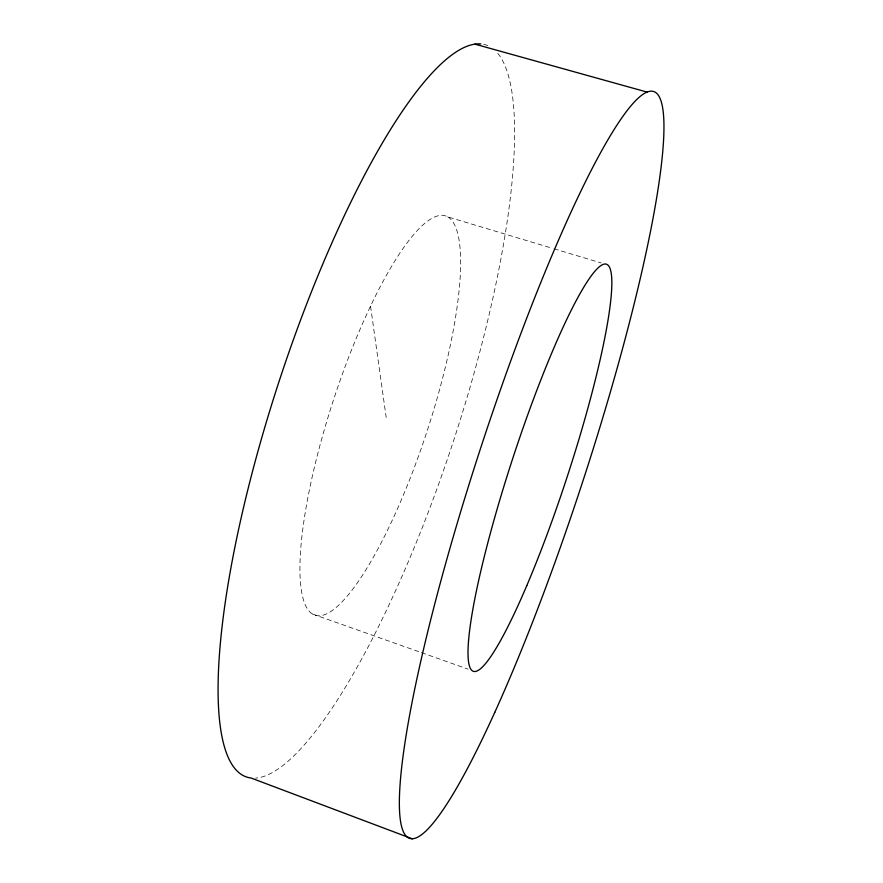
<?xml version="1.0" encoding="UTF-8"?>
<svg xmlns="http://www.w3.org/2000/svg" width="883" height="883" viewBox="0 0 883 883"><rect width="100%" height="100%" fill="white"/><g stroke="black" fill="none" stroke-linecap="round" stroke-linejoin="round"><path stroke-width="0.66" stroke-dasharray="4.42 3.31" d="M447.692 216.865A210.044 49.338 -71.9 0 1 384.524 536.257A210.044 49.338 -71.9 0 1 308.664 493.586A210.044 49.338 -71.9 0 1 447.692 216.865L552.648 248.377M553.961 248.774L601.191 262.957M312.472 614.027L420.131 652.151M421.423 652.614L468.122 669.148M370.54 306.18L386.202 417.493M497.791 53.388A385.098 92.141 -71.9 0 1 450.617 449.635A385.098 92.141 -71.9 0 1 255.551 778.089M483.663 44.349A385.098 92.141 -71.9 0 1 488.884 46.137"/><path stroke-width="1.32" d="M474.944 44.15L647.228 92.13M412.372 838.85L250.971 777.978A385.098 92.141 -71.9 0 1 272.626 401.544A385.098 92.141 -71.9 0 1 480.86 43.951M526.809 585.572A214.139 28.72 -71.9 0 0 607.758 264.922A214.139 28.72 -71.9 0 0 485.242 552.813A214.139 28.72 -71.9 0 0 526.809 585.572M494.767 712.393A392.891 53.72 -71.9 0 0 660.164 98.664A392.891 53.72 -71.9 0 0 439.999 584.116A392.891 53.72 -71.9 0 0 494.767 712.393"/></g></svg>
